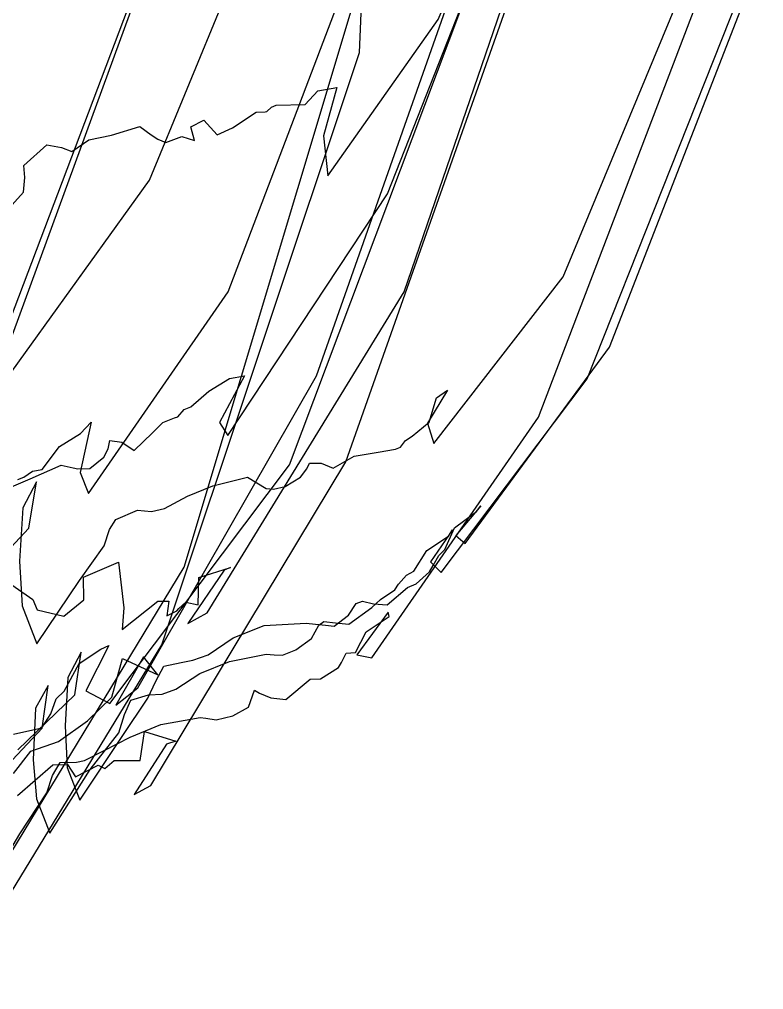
# Model space of a CAD drawing. Header units: millimetres. Extents: x -6 to 13, y -285 to 1.
# Drawn here: x -3.9 to -2.557, y -3.889 to -2.139 of the extents above; entities that cross this region are included whole.
import ezdxf

# ---------------------------------------------------------------- set-up
doc = ezdxf.new("R2010")
doc.units = ezdxf.units.MM
for name, color, linetype in [('20151020', 220, 'Continuous'), ('20151209', 128, 'Continuous'), ('20160126', 20, 'Continuous'), ('20160920', 48, 'Continuous'), ('20161011', 208, 'Continuous'), ('20170213', 4, 'Continuous'), ('20170413', 115, 'Continuous'), ('20170622', 148, 'Continuous'), ('20170925', 79, 'Continuous'), ('20180328', 34, 'Continuous'), ('20180507', 185, 'Continuous'), ('20180702', 47, 'Continuous'), ('20181022', 205, 'Continuous'), ('20190208', 168, 'Continuous'), ('20190618', 77, 'Continuous'), ('20190722', 203, 'Continuous')]:
    doc.layers.add(name, color=color, linetype=linetype)

msp = doc.modelspace()

# ---------------------------------------------------------------- linework, layer by layer
at = {"layer": '20151020'}
for p, q in [((-2.8351, -2.7302, -33), (-2.557, -2.0158, -33.6)), ((-3.0954, -3.0847, -32.4), (-2.8351, -2.7302, -33)), ((-3.1148, -3.0566, -30), (-3.075, -3.0271, -30.6)), ((-3.0674, -3.0164, -31.2), (-3.1124, -3.0704, -31.8)), ((-3.075, -3.0271, -30.6), (-3.0674, -3.0164, -31.2)), ((-3.1325, -3.0956, -29.4), (-3.1148, -3.0566, -30)), ((-3.1124, -3.0704, -31.8), (-3.0954, -3.0847, -32.4)), ((-3.1432, -3.1061, -28.8), (-3.1325, -3.0956, -29.4)), ((-3.1536, -3.124, -28.2), (-3.1432, -3.1061, -28.8)), ((-3.1601, -3.1359, -27.6), (-3.1536, -3.124, -28.2)), ((-3.1839, -3.1574, -27), (-3.1601, -3.1359, -27.6)), ((-3.2366, -3.1951, -25.8), (-3.1997, -3.1642, -26.4)), ((-3.1997, -3.1642, -26.4), (-3.1839, -3.1574, -27)), ((-3.3062, -3.2141, -23.4), (-3.2922, -3.1926, -24)), ((-3.2922, -3.1926, -24), (-3.281, -3.1884, -24.6)), ((-3.281, -3.1884, -24.6), (-3.2609, -3.1933, -25.2)), ((-3.2609, -3.1933, -25.2), (-3.2366, -3.1951, -25.8)), ((-3.332, -3.2335, -22.8), (-3.3062, -3.2141, -23.4)), ((-3.5146, -3.2545, -19.8), (-3.4583, -3.2328, -20.4)), ((-3.4583, -3.2328, -20.4), (-3.3828, -3.2282, -21)), ((-3.3828, -3.2282, -21), (-3.3659, -3.23, -21.6)), ((-3.3659, -3.23, -21.6), (-3.3477, -3.2317, -22.2)), ((-3.3477, -3.2317, -22.2), (-3.332, -3.2335, -22.8)), ((-3.5594, -3.2856, -19.2), (-3.5146, -3.2545, -19.8)), ((-3.7889, -3.2809, -12.6), (-3.813, -3.3263, -13.2)), ((-3.8003, -3.3575, -12), (-3.7889, -3.2809, -12.6)), ((-3.5873, -3.2952, -18.6), (-3.5594, -3.2856, -19.2)), ((-3.6541, -3.3332, -16.8), (-3.6397, -3.306, -17.4)), ((-3.6397, -3.306, -17.4), (-3.608, -3.2992, -18)), ((-3.608, -3.2992, -18), (-3.5873, -3.2952, -18.6)), ((-3.813, -3.3263, -13.2), (-3.8176, -3.4133, -13.8)), ((-3.6683, -3.3637, -16.2), (-3.6541, -3.3332, -16.8)), ((-3.9032, -3.4569, -11.4), (-3.8003, -3.3575, -12)), ((-3.7148, -3.4327, -15.6), (-3.6683, -3.3637, -16.2)), ((-3.8176, -3.4133, -13.8), (-3.814, -3.4888, -14.4)), ((-3.791, -3.5476, -15), (-3.7148, -3.4327, -15.6)), ((-3.814, -3.4888, -14.4), (-3.791, -3.5476, -15))]:
    msp.add_line(p, q, dxfattribs=at)
at = {"layer": '20151209'}
for p, q in [((-2.8756, -2.7876, -33), (-2.5912, -2.0708, -33.6)), ((-3.1392, -3.137, -32.4), (-2.8756, -2.7876, -33)), ((-3.1183, -3.0601, -31.2), (-3.1583, -3.1178, -31.8)), ((-3.1255, -3.0714, -30.6), (-3.1183, -3.0601, -31.2)), ((-3.1648, -3.097, -30), (-3.1255, -3.0714, -30.6)), ((-3.1884, -3.1343, -29.4), (-3.1648, -3.097, -30)), ((-3.1583, -3.1178, -31.8), (-3.1392, -3.137, -32.4)), ((-3.2157, -3.1579, -28.2), (-3.2018, -3.142, -28.8)), ((-3.2018, -3.142, -28.8), (-3.1884, -3.1343, -29.4)), ((-3.2486, -3.1857, -27), (-3.2226, -3.168, -27.6)), ((-3.2226, -3.168, -27.6), (-3.2157, -3.1579, -28.2)), ((-3.3057, -3.2304, -25.8), (-3.2642, -3.1999, -26.4)), ((-3.2642, -3.1999, -26.4), (-3.2486, -3.1857, -27)), ((-3.3728, -3.256, -23.4), (-3.3598, -3.2321, -24)), ((-3.3598, -3.2321, -24), (-3.3507, -3.2256, -24.6)), ((-3.3507, -3.2256, -24.6), (-3.3294, -3.2275, -25.2)), ((-3.3294, -3.2275, -25.2), (-3.3057, -3.2304, -25.8)), ((-3.4014, -3.2767, -22.8), (-3.3728, -3.256, -23.4)), ((-3.5212, -3.2973, -20.4), (-3.455, -3.2844, -21)), ((-3.455, -3.2844, -21), (-3.4403, -3.2853, -21.6)), ((-3.4403, -3.2853, -21.6), (-3.4256, -3.2862, -22.2)), ((-3.4256, -3.2862, -22.2), (-3.4014, -3.2767, -22.8)), ((-3.5745, -3.3193, -19.8), (-3.5212, -3.2973, -20.4)), ((-3.6177, -3.3477, -19.2), (-3.5745, -3.3193, -19.8)), ((-3.8483, -3.3406, -12.6), (-3.871, -3.3816, -13.2)), ((-3.8591, -3.4178, -12), (-3.8483, -3.3406, -12.6)), ((-3.699, -3.3671, -17.4), (-3.6669, -3.3578, -18)), ((-3.6669, -3.3578, -18), (-3.6424, -3.3564, -18.6)), ((-3.6424, -3.3564, -18.6), (-3.6177, -3.3477, -19.2)), ((-3.7106, -3.393, -16.8), (-3.699, -3.3671, -17.4)), ((-3.871, -3.3816, -13.2), (-3.8754, -3.4747, -13.8)), ((-3.7208, -3.4262, -16.2), (-3.7106, -3.393, -16.8)), ((-3.9575, -3.5223, -11.4), (-3.8591, -3.4178, -12)), ((-3.7727, -3.4923, -15.6), (-3.7208, -3.4262, -16.2)), ((-3.8754, -3.4747, -13.8), (-3.8692, -3.5455, -14.4)), ((-3.845, -3.6069, -15), (-3.7727, -3.4923, -15.6)), ((-3.8692, -3.5455, -14.4), (-3.845, -3.6069, -15))]:
    msp.add_line(p, q, dxfattribs=at)
at = {"layer": '20160126'}
for p, q in [((-2.9187, -2.6032, -33), (-2.6195, -1.883, -33.6)), ((-3.1519, -2.9044, -32.4), (-2.9187, -2.6032, -33)), ((-3.1274, -2.808, -31.2), (-3.1637, -2.8677, -31.8)), ((-3.1472, -2.8218, -30.6), (-3.1274, -2.808, -31.2)), ((-3.1603, -2.8656, -30), (-3.1472, -2.8218, -30.6)), ((-3.1914, -2.8908, -29.4), (-3.1603, -2.8656, -30)), ((-3.1637, -2.8677, -31.8), (-3.1519, -2.9044, -32.4)), ((-3.2124, -2.9108, -28.2), (-3.2033, -2.8985, -28.8)), ((-3.2033, -2.8985, -28.8), (-3.1914, -2.8908, -29.4)), ((-3.2958, -2.9272, -26.4), (-3.2529, -2.9197, -27)), ((-3.2529, -2.9197, -27), (-3.2211, -2.9146, -27.6)), ((-3.2211, -2.9146, -27.6), (-3.2124, -2.9108, -28.2)), ((-3.3812, -2.9496, -24), (-3.3768, -2.9395, -24.6)), ((-3.3768, -2.9395, -24.6), (-3.3555, -2.9396, -25.2)), ((-3.3555, -2.9396, -25.2), (-3.3341, -2.9487, -25.8)), ((-3.3341, -2.9487, -25.8), (-3.2958, -2.9272, -26.4)), ((-3.393, -2.9651, -23.4), (-3.3812, -2.9496, -24)), ((-3.8695, -2.9735, -12.6), (-3.8939, -3.0204, -13.2)), ((-3.8832, -3.0569, -12), (-3.8695, -2.9735, -12.6)), ((-3.5509, -2.9806, -20.4), (-3.4884, -2.9647, -21)), ((-3.4884, -2.9647, -21), (-3.4549, -2.9853, -21.6)), ((-3.4207, -2.982, -22.8), (-3.393, -2.9651, -23.4)), ((-3.5968, -2.9989, -19.8), (-3.5509, -2.9806, -20.4)), ((-3.4549, -2.9853, -21.6), (-3.4418, -2.9867, -22.2)), ((-3.4418, -2.9867, -22.2), (-3.4207, -2.982, -22.8)), ((-3.638, -3.0214, -19.2), (-3.5968, -2.9989, -19.8)), ((-3.8939, -3.0204, -13.2), (-3.8997, -3.1164, -13.8)), ((-3.7264, -3.0414, -17.4), (-3.6873, -3.0245, -18)), ((-3.6873, -3.0245, -18), (-3.6618, -3.0271, -18.6)), ((-3.6618, -3.0271, -18.6), (-3.638, -3.0214, -19.2)), ((-3.7376, -3.0592, -16.8), (-3.7264, -3.0414, -17.4)), ((-3.9784, -3.1589, -11.4), (-3.8832, -3.0569, -12)), ((-3.747, -3.0888, -16.2), (-3.7376, -3.0592, -16.8)), ((-3.7915, -3.1511, -15.6), (-3.747, -3.0888, -16.2)), ((-3.8997, -3.1164, -13.8), (-3.8949, -3.197, -14.4)), ((-3.8688, -3.2659, -15), (-3.7915, -3.1511, -15.6)), ((-3.8949, -3.197, -14.4), (-3.8688, -3.2659, -15))]:
    msp.add_line(p, q, dxfattribs=at)
at = {"layer": '20160920'}
for p, q in [((-2.9633, -2.8566, -33), (-2.654, -2.0475, -33.6)), ((-3.2643, -3.2906, -32.4), (-2.9633, -2.8566, -33)), ((-3.2345, -3.2086, -31.2), (-3.2909, -3.2852, -31.8)), ((-3.2744, -3.2437, -30), (-3.2328, -3.216, -30.6)), ((-3.2328, -3.216, -30.6), (-3.2345, -3.2086, -31.2)), ((-3.2936, -3.281, -29.4), (-3.2744, -3.2437, -30)), ((-3.3191, -3.2994, -28.2), (-3.3103, -3.2827, -28.8)), ((-3.3103, -3.2827, -28.8), (-3.2936, -3.281, -29.4)), ((-3.2909, -3.2852, -31.8), (-3.2643, -3.2906, -32.4)), ((-3.3244, -3.3082, -27.6), (-3.3191, -3.2994, -28.2)), ((-3.3565, -3.3285, -27), (-3.3244, -3.3082, -27.6)), ((-3.4192, -3.3659, -25.8), (-3.3751, -3.3295, -26.4)), ((-3.3751, -3.3295, -26.4), (-3.3565, -3.3285, -27)), ((-3.4866, -3.38, -23.4), (-3.4758, -3.3495, -24)), ((-3.4758, -3.3495, -24), (-3.4666, -3.3547, -24.6)), ((-3.4666, -3.3547, -24.6), (-3.4461, -3.3629, -25.2)), ((-3.4461, -3.3629, -25.2), (-3.4192, -3.3659, -25.8)), ((-3.5449, -3.403, -22.2), (-3.5148, -3.3954, -22.8)), ((-3.5148, -3.3954, -22.8), (-3.4866, -3.38, -23.4)), ((-3.7003, -3.4337, -19.8), (-3.645, -3.4109, -20.4)), ((-3.645, -3.4109, -20.4), (-3.574, -3.3987, -21)), ((-3.574, -3.3987, -21), (-3.5636, -3.3995, -21.6)), ((-3.5636, -3.3995, -21.6), (-3.5449, -3.403, -22.2)), ((-3.7473, -3.4579, -19.2), (-3.7003, -3.4337, -19.8)), ((-3.7825, -3.4758, -18.6), (-3.7473, -3.4579, -19.2)), ((-3.8403, -3.503, -16.8), (-3.8266, -3.4795, -17.4)), ((-3.8266, -3.4795, -17.4), (-3.797, -3.4793, -18)), ((-3.797, -3.4793, -18), (-3.7825, -3.4758, -18.6)), ((-3.8507, -3.5347, -16.2), (-3.8403, -3.503, -16.8)), ((-3.8996, -3.6085, -15.6), (-3.8507, -3.5347, -16.2)), ((-3.9738, -3.7342, -15), (-3.8996, -3.6085, -15.6))]:
    msp.add_line(p, q, dxfattribs=at)
at = {"layer": '20161011'}
for p, q in [((-3.4126, -2.9425, -33), (-3.1016, -2.1166, -33.6)), ((-3.7369, -3.373, -32.4), (-3.4126, -2.9425, -33)), ((-3.7388, -3.2684, -31.2), (-3.7801, -3.3502, -31.8)), ((-3.7529, -3.275, -30.6), (-3.7388, -3.2684, -31.2)), ((-3.7924, -3.3013, -30), (-3.7529, -3.275, -30.6)), ((-3.8195, -3.3508, -29.4), (-3.7924, -3.3013, -30)), ((-3.834, -3.3647, -28.8), (-3.8195, -3.3508, -29.4)), ((-3.7801, -3.3502, -31.8), (-3.7369, -3.373, -32.4)), ((-3.8433, -3.3919, -28.2), (-3.834, -3.3647, -28.8)), ((-3.8597, -3.4172, -27.6), (-3.8433, -3.3919, -28.2)), ((-3.9109, -3.4286, -27), (-3.8597, -3.4172, -27.6))]:
    msp.add_line(p, q, dxfattribs=at)
at = {"layer": '20170213'}
for p, q in [((-3.1443, -2.1392, -33), (-2.8001, -1.3278, -33.6)), ((-3.3434, -2.4211, -32.4), (-3.1443, -2.1392, -33)), ((-3.3847, -2.2925, -30), (-3.3614, -2.2681, -30.6)), ((-3.3614, -2.2681, -30.6), (-3.327, -2.2618, -31.2)), ((-3.327, -2.2618, -31.2), (-3.3516, -2.3494, -31.8)), ((-3.4368, -2.2938, -29.4), (-3.3847, -2.2925, -30)), ((-3.5153, -2.3347, -26.4), (-3.4729, -2.3065, -27)), ((-3.4729, -2.3065, -27), (-3.4564, -2.306, -27.6)), ((-3.4564, -2.306, -27.6), (-3.4535, -2.3049, -28.2)), ((-3.4535, -2.3049, -28.2), (-3.4451, -2.2976, -28.8)), ((-3.4451, -2.2976, -28.8), (-3.4368, -2.2938, -29.4)), ((-3.5908, -2.3328, -24.6), (-3.5674, -2.3211, -25.2)), ((-3.5674, -2.3211, -25.2), (-3.5432, -2.347, -25.8)), ((-3.7342, -2.3479, -20.4), (-3.6825, -2.3325, -21)), ((-3.6825, -2.3325, -21), (-3.6622, -2.3475, -21.6)), ((-3.584, -2.3578, -24), (-3.5908, -2.3328, -24.6)), ((-3.5432, -2.347, -25.8), (-3.5153, -2.3347, -26.4)), ((-3.8056, -2.3771, -19.2), (-3.775, -2.3562, -19.8)), ((-3.775, -2.3562, -19.8), (-3.7342, -2.3479, -20.4)), ((-3.6622, -2.3475, -21.6), (-3.6502, -2.3551, -22.2)), ((-3.6502, -2.3551, -22.2), (-3.6356, -2.361, -22.8)), ((-3.6356, -2.361, -22.8), (-3.6068, -2.3503, -23.4)), ((-3.6068, -2.3503, -23.4), (-3.584, -2.3578, -24)), ((-3.3516, -2.3494, -31.8), (-3.3434, -2.4211, -32.4)), ((-3.892, -2.4028, -17.4), (-3.8506, -2.3652, -18)), ((-3.8506, -2.3652, -18), (-3.8241, -2.3701, -18.6)), ((-3.8241, -2.3701, -18.6), (-3.8056, -2.3771, -19.2)), ((-3.8904, -2.4244, -16.8), (-3.892, -2.4028, -17.4)), ((-3.8929, -2.4506, -16.2), (-3.8904, -2.4244, -16.8)), ((-3.9484, -2.5125, -15.6), (-3.8929, -2.4506, -16.2))]:
    msp.add_line(p, q, dxfattribs=at)
at = {"layer": '20170413'}
for p, q in [((-3.6653, -2.4288, -33), (-3.3196, -1.5905, -33.6)), ((-3.9136, -2.774, -32.4), (-3.6653, -2.4288, -33))]:
    msp.add_line(p, q, dxfattribs=at)
at = {"layer": '20170622'}
for p, q in [((-3.5231, -2.6308, -33), (-3.1934, -1.7614, -33.6)), ((-3.7756, -2.9946, -32.4), (-3.5231, -2.6308, -33)), ((-3.7709, -2.8654, -31.2), (-3.7905, -2.9562, -31.8)), ((-3.7901, -2.8863, -30.6), (-3.7709, -2.8654, -31.2)), ((-3.8277, -2.9096, -30), (-3.7901, -2.8863, -30.6)), ((-3.8588, -2.9513, -29.4), (-3.8277, -2.9096, -30)), ((-3.8923, -2.9651, -28.2), (-3.8766, -2.9543, -28.8)), ((-3.8766, -2.9543, -28.8), (-3.8588, -2.9513, -29.4)), ((-3.7905, -2.9562, -31.8), (-3.7756, -2.9946, -32.4)), ((-3.9031, -2.969, -27.6), (-3.8923, -2.9651, -28.2))]:
    msp.add_line(p, q, dxfattribs=at)
at = {"layer": '20170925'}
for p, q in [((-3.236, -2.454, -33), (-2.894, -1.587, -33.6)), ((-3.524, -2.89, -32.4), (-3.236, -2.454, -33)), ((-3.494, -2.782, -31.2), (-3.539, -2.866, -31.8)), ((-3.521, -2.787, -30.6), (-3.494, -2.782, -31.2)), ((-3.558, -2.81, -30), (-3.521, -2.787, -30.6)), ((-3.591, -2.838, -29.4), (-3.558, -2.81, -30)), ((-3.614, -2.856, -28.2), (-3.603, -2.843, -28.8)), ((-3.603, -2.843, -28.8), (-3.591, -2.838, -29.4)), ((-3.66, -2.885, -26.4), (-3.641, -2.866, -27)), ((-3.641, -2.866, -27), (-3.62, -2.858, -27.6)), ((-3.62, -2.858, -27.6), (-3.614, -2.856, -28.2)), ((-3.539, -2.866, -31.8), (-3.524, -2.89, -32.4)), ((-3.693, -2.917, -25.8), (-3.66, -2.885, -26.4)), ((-3.74, -2.914, -24), (-3.737, -2.899, -24.6)), ((-3.737, -2.899, -24.6), (-3.715, -2.902, -25.2)), ((-3.715, -2.902, -25.2), (-3.693, -2.917, -25.8)), ((-3.748, -2.929, -23.4), (-3.74, -2.914, -24)), ((-3.773, -2.949, -22.8), (-3.748, -2.929, -23.4)), ((-3.881, -2.968, -20.4), (-3.825, -2.943, -21)), ((-3.825, -2.943, -21), (-3.803, -2.948, -21.6)), ((-3.803, -2.948, -21.6), (-3.795, -2.95, -22.2)), ((-3.795, -2.95, -22.2), (-3.773, -2.949, -22.8)), ((-3.927, -2.988, -19.8), (-3.881, -2.968, -20.4))]:
    msp.add_line(p, q, dxfattribs=at)
at = {"layer": '20180328'}
for p, q in [((-3.2059, -2.6305, -33), (-2.8892, -1.7094, -33.6)), ((-3.561, -3.2097, -32.4), (-3.2059, -2.6305, -33)), ((-3.957, -3.1295, -20.4), (-3.8757, -3.1858, -21)), ((-3.7846, -3.1454, -23.4), (-3.7213, -3.1181, -24)), ((-3.7213, -3.1181, -24), (-3.7117, -3.2005, -24.6)), ((-3.5307, -3.1325, -31.2), (-3.5961, -3.2289, -31.8)), ((-3.5761, -3.1461, -30), (-3.519, -3.1276, -30.6)), ((-3.519, -3.1276, -30.6), (-3.5307, -3.1325, -31.2)), ((-3.7841, -3.1865, -22.8), (-3.7846, -3.1454, -23.4)), ((-3.5777, -3.1955, -29.4), (-3.5761, -3.1461, -30)), ((-3.8757, -3.1858, -21), (-3.8681, -3.2045, -21.6)), ((-3.8198, -3.2154, -22.2), (-3.7841, -3.1865, -22.8)), ((-3.7149, -3.2396, -25.2), (-3.6503, -3.1888, -25.8)), ((-3.7117, -3.2005, -24.6), (-3.7149, -3.2396, -25.2)), ((-3.6503, -3.1888, -25.8), (-3.6307, -3.1885, -26.4)), ((-3.6307, -3.1885, -26.4), (-3.6339, -3.215, -27)), ((-3.6163, -3.2062, -27.6), (-3.6124, -3.2016, -28.2)), ((-3.6124, -3.2016, -28.2), (-3.5997, -3.1903, -28.8)), ((-3.5997, -3.1903, -28.8), (-3.5777, -3.1955, -29.4)), ((-3.8681, -3.2045, -21.6), (-3.8198, -3.2154, -22.2)), ((-3.6339, -3.215, -27), (-3.6163, -3.2062, -27.6)), ((-3.5961, -3.2289, -31.8), (-3.561, -3.2097, -32.4))]:
    msp.add_line(p, q, dxfattribs=at)
at = {"layer": '20180507'}
for p, q in [((-3.3108, -2.9374, -33), (-2.9795, -1.9991, -33.6)), ((-3.663, -3.5213, -32.4), (-3.3108, -2.9374, -33)), ((-3.6824, -3.4762, -29.4), (-3.6741, -3.4237, -30)), ((-3.6741, -3.4237, -30), (-3.6176, -3.4414, -30.6)), ((-3.6346, -3.4467, -31.2), (-3.6929, -3.5377, -31.8)), ((-3.6176, -3.4414, -30.6), (-3.6346, -3.4467, -31.2)), ((-3.7457, -3.4905, -28.2), (-3.729, -3.4762, -28.8)), ((-3.729, -3.4762, -28.8), (-3.6824, -3.4762, -29.4)), ((-3.9033, -3.5393, -25.2), (-3.8399, -3.4842, -25.8)), ((-3.8399, -3.4842, -25.8), (-3.8135, -3.4834, -26.4)), ((-3.8135, -3.4834, -26.4), (-3.7988, -3.5054, -27)), ((-3.7988, -3.5054, -27), (-3.7579, -3.4848, -27.6)), ((-3.7579, -3.4848, -27.6), (-3.7457, -3.4905, -28.2)), ((-3.6929, -3.5377, -31.8), (-3.663, -3.5213, -32.4))]:
    msp.add_line(p, q, dxfattribs=at)
at = {"layer": '20180702'}
for p, q in [((-3.3638, -2.7818, -33), (-3.0371, -1.8553, -33.6)), ((-3.6866, -3.3451, -32.4), (-3.3638, -2.7818, -33)), ((-3.6763, -3.2893, -31.2), (-3.7259, -3.3761, -31.8)), ((-3.6501, -3.3213, -30.6), (-3.6763, -3.2893, -31.2)), ((-3.7336, -3.3617, -29.4), (-3.7142, -3.2918, -30)), ((-3.7142, -3.2918, -30), (-3.6501, -3.3213, -30.6)), ((-3.7259, -3.3761, -31.8), (-3.6866, -3.3451, -32.4)), ((-3.7771, -3.4045, -28.8), (-3.7336, -3.3617, -29.4)), ((-3.8295, -3.442, -28.2), (-3.7771, -3.4045, -28.8)), ((-3.8798, -3.4592, -27.6), (-3.8295, -3.442, -28.2)), ((-3.911, -3.4993, -27), (-3.8798, -3.4592, -27.6))]:
    msp.add_line(p, q, dxfattribs=at)
at = {"layer": '20181022'}
msp.add_line((-4, -2.9, -33), (-3.623, -1.904, -33.6), dxfattribs=at)
at = {"layer": '20190208'}
msp.add_line((-3.9457, -2.7979, -33), (-3.5767, -1.7887, -33.6), dxfattribs=at)
at = {"layer": '20190618'}
for p, q in [((-3.2861, -2.199, -33.6), (-3.2509, -1.3706, -34.2)), ((-3.6432, -3.2677, -33), (-3.2861, -2.199, -33.6)), ((-4.022, -3.8894, -32.4), (-3.6432, -3.2677, -33))]:
    msp.add_line(p, q, dxfattribs=at)
at = {"layer": '20190722'}
for p, q in [((-3.6029, -3.1275, -33), (-3.2752, -2.037, -33.6)), ((-3.9915, -3.7679, -32.4), (-3.6029, -3.1275, -33))]:
    msp.add_line(p, q, dxfattribs=at)

doc.saveas('drawing.dxf')
